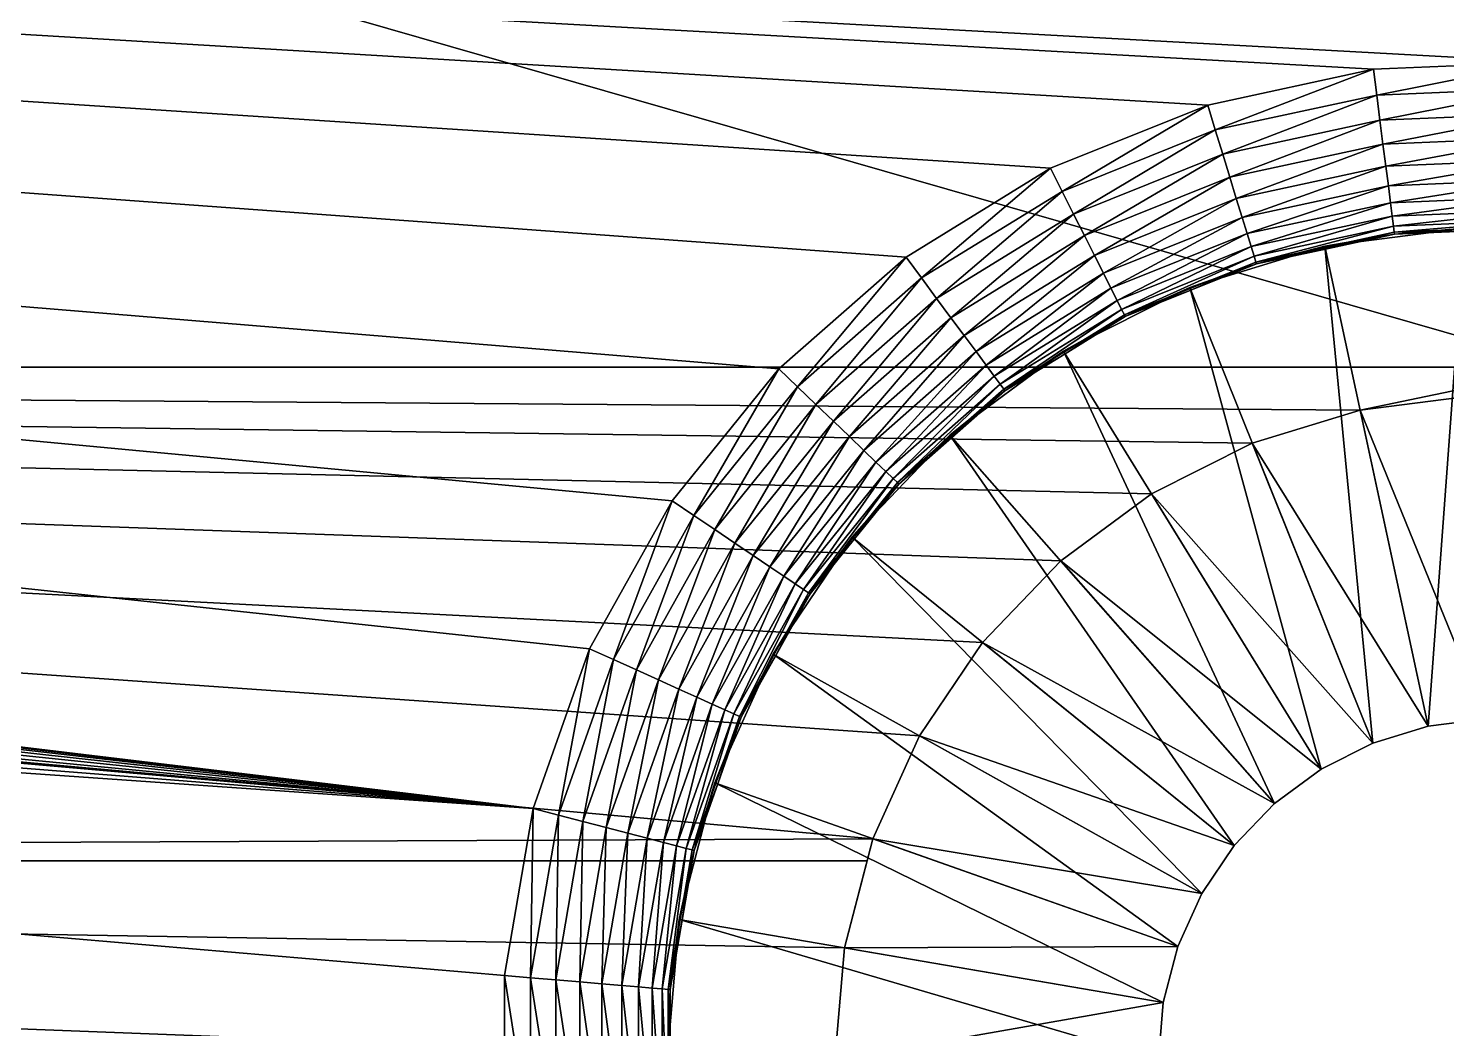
# Model space of a CAD drawing. Header units: millimetres. Extents: x 0 to 86.3, y 0 to 63.6.
# Drawn here: x 64.09 to 70.86, y 52.22 to 57 of the extents above; entities that cross this region are included whole.
import ezdxf

# ---------------------------------------------------------------- set-up
doc = ezdxf.new("R2010")
doc.units = ezdxf.units.MM
doc.layers.get('0').update_dxf_attribs({"color": 132, "linetype": 'CONTINUOUS'})

msp = doc.modelspace()

# ---------------------------------------------------------------- linework, layer by layer
at = {"invisible_edges": 16}
for points in [[(43.1716, 55.3784), (43.1716, 63.5), (71.4291, 55.3784)], [(71.4291, 55.3784), (43.1716, 63.5), (71.4291, 63.5)], [(67.1606, 54.7404, 3.9624), (67.6687, 55.3698, 3.9624), (7.8123, 60.3186, 3.9624)], [(67.1606, 54.7404, 3.9624), (7.8123, 60.3186, 3.9624), (66.7661, 54.0343, 3.9624)], [(67.6687, 55.3698, 3.9624), (68.2759, 55.9041, 3.9624), (7.8123, 60.3186, 3.9624)], [(7.8123, 60.3186, 3.9624), (68.2759, 55.9041, 3.9624), (68.9647, 56.3282, 3.9624)], [(7.8123, 60.3186, 3.9624), (68.9647, 56.3282, 3.9624), (69.7152, 56.6298, 3.9624)], [(66.7661, 54.0343, 3.9624), (7.8123, 60.3186, 3.9624), (66.4967, 53.2716, 3.9624)], [(66.4967, 53.2716, 3.9624), (7.8123, 60.3186, 3.9624), (8.2805, 60.2537, 3.9624)], [(69.7152, 56.6298, 3.9624), (70.5059, 56.8002, 3.9624), (7.8123, 60.3186, 3.9624)], [(7.8123, 60.3186, 3.9624), (70.5059, 56.8002, 3.9624), (71.314, 56.8346, 3.9624)], [(7.8123, 60.3186, 3.9624), (71.314, 56.8346, 3.9624), (75.5681, 57.4193, 3.9624)], [(66.4967, 53.2716, 3.9624), (8.2805, 60.2537, 3.9624), (8.7954, 60.096, 3.9624)], [(8.7954, 60.096, 3.9624), (9.2763, 59.8536, 3.9624), (66.4967, 53.2716, 3.9624)], [(66.4967, 53.2716, 3.9624), (9.2763, 59.8536, 3.9624), (9.7093, 59.5334, 3.9624)], [(66.4967, 53.2716, 3.9624), (9.7093, 59.5334, 3.9624), (10.0819, 59.1446, 3.9624)], [(10.0819, 59.1446, 3.9624), (10.3834, 58.6984, 3.9624), (66.4967, 53.2716, 3.9624)], [(66.4967, 53.2716, 3.9624), (10.3834, 58.6984, 3.9624), (10.6053, 58.2077, 3.9624)], [(66.4967, 53.2716, 3.9624), (10.6053, 58.2077, 3.9624), (10.741, 57.6866, 3.9624)], [(15.434, 56.8346, 3.9624), (66.4967, 53.2716, 3.9624), (10.741, 57.6866, 3.9624)], [(16.2363, 56.7318, 3.9624), (66.4967, 50.8684, 3.9624), (15.434, 56.8346, 3.9624)], [(15.434, 56.8346, 3.9624), (66.4967, 50.8684, 3.9624), (66.36, 51.6656, 3.9624)], [(15.434, 56.8346, 3.9624), (66.36, 51.6656, 3.9624), (66.36, 52.4744, 3.9624)], [(66.36, 52.4744, 3.9624), (66.4967, 53.2716, 3.9624), (15.434, 56.8346, 3.9624)], [(69.7516, 56.5111, 3.9722), (70.5059, 56.8002, 3.9624), (69.7152, 56.6298, 3.9624)], [(70.5217, 56.6771, 3.9722), (70.5059, 56.8002, 3.9624), (69.7516, 56.5111, 3.9722)], [(70.5217, 56.6771, 3.9722), (71.314, 56.8346, 3.9624), (70.5059, 56.8002, 3.9624)], [(71.3087, 56.7105, 3.9722), (71.314, 56.8346, 3.9624), (70.5217, 56.6771, 3.9722)], [(17.0097, 56.495, 3.9624), (68.2759, 48.2359, 3.9624), (16.2363, 56.7318, 3.9624)], [(16.2363, 56.7318, 3.9624), (68.2759, 48.2359, 3.9624), (67.6687, 48.7702, 3.9624)], [(16.2363, 56.7318, 3.9624), (67.6687, 48.7702, 3.9624), (67.1606, 49.3996, 3.9624)], [(67.1606, 49.3996, 3.9624), (66.7661, 50.1057, 3.9624), (16.2363, 56.7318, 3.9624)], [(16.2363, 56.7318, 3.9624), (66.7661, 50.1057, 3.9624), (66.4967, 50.8684, 3.9624)], [(69.787, 56.3953, 4.0013), (70.5217, 56.6771, 3.9722), (69.7516, 56.5111, 3.9722)], [(70.5371, 56.5569, 4.0013), (70.5217, 56.6771, 3.9722), (69.787, 56.3953, 4.0013)], [(70.5371, 56.5569, 4.0013), (71.3087, 56.7105, 3.9722), (70.5217, 56.6771, 3.9722)], [(71.3036, 56.5895, 4.0013), (71.3087, 56.7105, 3.9722), (70.5371, 56.5569, 4.0013)], [(69.0206, 56.2174, 3.9722), (69.7152, 56.6298, 3.9624), (68.9647, 56.3282, 3.9624)], [(69.7516, 56.5111, 3.9722), (69.7152, 56.6298, 3.9624), (69.0206, 56.2174, 3.9722)], [(70.5517, 56.4428, 4.0489), (71.3036, 56.5895, 4.0013), (70.5371, 56.5569, 4.0013)], [(71.2987, 56.4745, 4.0489), (71.3036, 56.5895, 4.0013), (70.5517, 56.4428, 4.0489)], [(69.0751, 56.1092, 4.0013), (69.7516, 56.5111, 3.9722), (69.0206, 56.2174, 3.9722)], [(69.787, 56.3953, 4.0013), (69.7516, 56.5111, 3.9722), (69.0751, 56.1092, 4.0013)], [(69.8207, 56.2853, 4.0489), (70.5371, 56.5569, 4.0013), (69.787, 56.3953, 4.0013)], [(70.5517, 56.4428, 4.0489), (70.5371, 56.5569, 4.0013), (69.8207, 56.2853, 4.0489)], [(17.0097, 56.495, 3.9624), (17.732, 56.1308, 3.9624), (68.2759, 48.2359, 3.9624)], [(69.8518, 56.1837, 4.114), (70.5517, 56.4428, 4.0489), (69.8207, 56.2853, 4.0489)], [(70.5652, 56.3374, 4.114), (70.5517, 56.4428, 4.0489), (69.8518, 56.1837, 4.114)], [(70.5652, 56.3374, 4.114), (71.2987, 56.4745, 4.0489), (70.5517, 56.4428, 4.0489)], [(71.2942, 56.3684, 4.114), (71.2987, 56.4745, 4.0489), (70.5652, 56.3374, 4.114)], [(69.1269, 56.0065, 4.0489), (69.787, 56.3953, 4.0013), (69.0751, 56.1092, 4.0013)], [(69.8207, 56.2853, 4.0489), (69.787, 56.3953, 4.0013), (69.1269, 56.0065, 4.0489)], [(68.3497, 55.8043, 3.9722), (68.9647, 56.3282, 3.9624), (68.2759, 55.9041, 3.9624)], [(69.0206, 56.2174, 3.9722), (68.9647, 56.3282, 3.9624), (68.3497, 55.8043, 3.9722)], [(69.8795, 56.0932, 4.1949), (70.5652, 56.3374, 4.114), (69.8518, 56.1837, 4.114)], [(70.5772, 56.2435, 4.1949), (70.5652, 56.3374, 4.114), (69.8795, 56.0932, 4.1949)], [(70.5772, 56.2435, 4.1949), (71.2942, 56.3684, 4.114), (70.5652, 56.3374, 4.114)], [(71.2902, 56.2738, 4.1949), (71.2942, 56.3684, 4.114), (70.5772, 56.2435, 4.1949)], [(69.1747, 55.9116, 4.114), (69.8207, 56.2853, 4.0489), (69.1269, 56.0065, 4.0489)], [(69.8518, 56.1837, 4.114), (69.8207, 56.2853, 4.0489), (69.1747, 55.9116, 4.114)], [(69.9032, 56.0158, 4.2896), (70.5772, 56.2435, 4.1949), (69.8795, 56.0932, 4.1949)], [(70.5875, 56.1633, 4.2896), (70.5772, 56.2435, 4.1949), (69.9032, 56.0158, 4.2896)], [(70.5875, 56.1633, 4.2896), (71.2902, 56.2738, 4.1949), (70.5772, 56.2435, 4.1949)], [(71.2868, 56.193, 4.2896), (71.2902, 56.2738, 4.1949), (70.5875, 56.1633, 4.2896)], [(68.4218, 55.7069, 4.0013), (69.0206, 56.2174, 3.9722), (68.3497, 55.8043, 3.9722)], [(69.0751, 56.1092, 4.0013), (69.0206, 56.2174, 3.9722), (68.4218, 55.7069, 4.0013)], [(69.2174, 55.8271, 4.1949), (69.8518, 56.1837, 4.114), (69.1747, 55.9116, 4.114)], [(69.8795, 56.0932, 4.1949), (69.8518, 56.1837, 4.114), (69.2174, 55.8271, 4.1949)], [(70.5957, 56.0987, 4.3958), (71.2868, 56.193, 4.2896), (70.5875, 56.1633, 4.2896)], [(71.284, 56.128, 4.3958), (71.2868, 56.193, 4.2896), (70.5957, 56.0987, 4.3958)], [(68.2759, 48.2359, 3.9624), (17.732, 56.1308, 3.9624), (18.3823, 55.6498, 3.9624)], [(68.4902, 55.6144, 4.0489), (69.0751, 56.1092, 4.0013), (68.4218, 55.7069, 4.0013)], [(69.1269, 56.0065, 4.0489), (69.0751, 56.1092, 4.0013), (68.4902, 55.6144, 4.0489)], [(69.9223, 55.9536, 4.3958), (70.5875, 56.1633, 4.2896), (69.9032, 56.0158, 4.2896)], [(70.5957, 56.0987, 4.3958), (70.5875, 56.1633, 4.2896), (69.9223, 55.9536, 4.3958)], [(70.6018, 56.0514, 4.5109), (71.284, 56.128, 4.3958), (70.5957, 56.0987, 4.3958)], [(71.282, 56.0803, 4.5109), (71.284, 56.128, 4.3958), (70.6018, 56.0514, 4.5109)], [(69.2538, 55.7548, 4.2896), (69.8795, 56.0932, 4.1949), (69.2174, 55.8271, 4.1949)], [(69.9032, 56.0158, 4.2896), (69.8795, 56.0932, 4.1949), (69.2538, 55.7548, 4.2896)], [(69.9362, 55.908, 4.5109), (70.5957, 56.0987, 4.3958), (69.9223, 55.9536, 4.3958)], [(70.6018, 56.0514, 4.5109), (70.5957, 56.0987, 4.3958), (69.9362, 55.908, 4.5109)], [(69.9448, 55.8802, 4.632), (70.6018, 56.0514, 4.5109), (69.9362, 55.908, 4.5109)], [(70.6055, 56.0226, 4.632), (70.6018, 56.0514, 4.5109), (69.9448, 55.8802, 4.632)], [(70.7678, 53.6653, 6.35), (70.9429, 56.0415, 6.35), (70.2742, 55.9559, 6.35)], [(70.9429, 56.0415, 6.35), (70.6067, 56.0129, 4.7562), (70.2742, 55.9559, 6.35)], [(70.6055, 56.0226, 4.632), (71.282, 56.0803, 4.5109), (70.6018, 56.0514, 4.5109)], [(71.2807, 56.0513, 4.632), (71.282, 56.0803, 4.5109), (70.6055, 56.0226, 4.632)], [(70.6055, 56.0226, 4.632), (70.9435, 56.0272, 4.7562), (71.2807, 56.0513, 4.632)], [(70.9429, 56.0415, 6.35), (70.9435, 56.0272, 4.7562), (70.6067, 56.0129, 4.7562)], [(71.0424, 53.7005, 6.35), (70.9429, 56.0415, 6.35), (70.7678, 53.6653, 6.35)], [(68.5533, 55.529, 4.114), (69.1269, 56.0065, 4.0489), (68.4902, 55.6144, 4.0489)], [(69.1747, 55.9116, 4.114), (69.1269, 56.0065, 4.0489), (68.5533, 55.529, 4.114)], [(69.2831, 55.6967, 4.3958), (69.9032, 56.0158, 4.2896), (69.2538, 55.7548, 4.2896)], [(69.9223, 55.9536, 4.3958), (69.9032, 56.0158, 4.2896), (69.2831, 55.6967, 4.3958)], [(69.9448, 55.8802, 4.632), (69.9476, 55.8709, 4.7562), (70.6055, 56.0226, 4.632)], [(70.6055, 56.0226, 4.632), (69.9476, 55.8709, 4.7562), (70.2772, 55.9419, 4.7562)], [(70.6067, 56.0129, 4.7562), (70.2772, 55.9419, 4.7562), (70.2742, 55.9559, 6.35)], [(70.2772, 55.9419, 4.7562), (70.6067, 56.0129, 4.7562), (70.6055, 56.0226, 4.632)], [(70.6055, 56.0226, 4.632), (70.6067, 56.0129, 4.7562), (70.9435, 56.0272, 4.7562)], [(67.7584, 55.2838, 3.9722), (68.2759, 55.9041, 3.9624), (67.6687, 55.3698, 3.9624)], [(68.3497, 55.8043, 3.9722), (68.2759, 55.9041, 3.9624), (67.7584, 55.2838, 3.9722)], [(68.6097, 55.4529, 4.1949), (69.1747, 55.9116, 4.114), (68.5533, 55.529, 4.114)], [(69.2174, 55.8271, 4.1949), (69.1747, 55.9116, 4.114), (68.6097, 55.4529, 4.1949)], [(69.3045, 55.6542, 4.5109), (69.9223, 55.9536, 4.3958), (69.2831, 55.6967, 4.3958)], [(69.9362, 55.908, 4.5109), (69.9223, 55.9536, 4.3958), (69.3045, 55.6542, 4.5109)], [(69.3176, 55.6282, 4.632), (69.9362, 55.908, 4.5109), (69.3045, 55.6542, 4.5109)], [(69.9448, 55.8802, 4.632), (69.9362, 55.908, 4.5109), (69.3176, 55.6282, 4.632)], [(70.5031, 53.5843, 6.35), (70.2742, 55.9559, 6.35), (69.6295, 55.7585, 6.35)], [(70.2742, 55.9559, 6.35), (69.9476, 55.8709, 4.7562), (69.6295, 55.7585, 6.35)], [(70.2742, 55.9559, 6.35), (70.2772, 55.9419, 4.7562), (69.9476, 55.8709, 4.7562)], [(70.7678, 53.6653, 6.35), (70.2742, 55.9559, 6.35), (70.5031, 53.5843, 6.35)], [(69.3176, 55.6282, 4.632), (69.6348, 55.7452, 4.7562), (69.9448, 55.8802, 4.632)], [(69.9476, 55.8709, 4.7562), (69.6348, 55.7452, 4.7562), (69.6295, 55.7585, 6.35)], [(69.9448, 55.8802, 4.632), (69.6348, 55.7452, 4.7562), (69.9476, 55.8709, 4.7562)], [(67.8458, 55.2, 4.0013), (68.3497, 55.8043, 3.9722), (67.7584, 55.2838, 3.9722)], [(68.4218, 55.7069, 4.0013), (68.3497, 55.8043, 3.9722), (67.8458, 55.2, 4.0013)], [(68.6578, 55.3879, 4.2896), (69.2174, 55.8271, 4.1949), (68.6097, 55.4529, 4.1949)], [(69.2538, 55.7548, 4.2896), (69.2174, 55.8271, 4.1949), (68.6578, 55.3879, 4.2896)], [(67.9289, 55.1204, 4.0489), (68.4218, 55.7069, 4.0013), (67.8458, 55.2, 4.0013)], [(68.4902, 55.6144, 4.0489), (68.4218, 55.7069, 4.0013), (67.9289, 55.1204, 4.0489)], [(68.6965, 55.3355, 4.3958), (69.2538, 55.7548, 4.2896), (68.6578, 55.3879, 4.2896)], [(69.2831, 55.6967, 4.3958), (69.2538, 55.7548, 4.2896), (68.6965, 55.3355, 4.3958)], [(68.7248, 55.2972, 4.5109), (69.2831, 55.6967, 4.3958), (68.6965, 55.3355, 4.3958)], [(69.3045, 55.6542, 4.5109), (69.2831, 55.6967, 4.3958), (68.7248, 55.2972, 4.5109)], [(70.256, 53.4597, 6.35), (69.6295, 55.7585, 6.35), (69.0275, 55.4549, 6.35)], [(69.6295, 55.7585, 6.35), (69.322, 55.6195, 4.7562), (69.0275, 55.4549, 6.35)], [(69.3176, 55.6282, 4.632), (69.322, 55.6195, 4.7562), (69.6348, 55.7452, 4.7562)], [(69.6295, 55.7585, 6.35), (69.6348, 55.7452, 4.7562), (69.322, 55.6195, 4.7562)], [(70.5031, 53.5843, 6.35), (69.6295, 55.7585, 6.35), (70.256, 53.4597, 6.35)], [(18.3823, 55.6498, 3.9624), (18.942, 55.0659, 3.9624), (68.2759, 48.2359, 3.9624)], [(68.7421, 55.2738, 4.632), (69.3045, 55.6542, 4.5109), (68.7248, 55.2972, 4.5109)], [(69.3176, 55.6282, 4.632), (69.3045, 55.6542, 4.5109), (68.7421, 55.2738, 4.632)], [(68.0056, 55.0469, 4.114), (68.4902, 55.6144, 4.0489), (67.9289, 55.1204, 4.0489)], [(68.5533, 55.529, 4.114), (68.4902, 55.6144, 4.0489), (68.0056, 55.0469, 4.114)], [(68.7421, 55.2738, 4.632), (69.035, 55.4427, 4.7562), (69.3176, 55.6282, 4.632)], [(69.322, 55.6195, 4.7562), (69.035, 55.4427, 4.7562), (69.0275, 55.4549, 6.35)], [(69.035, 55.4427, 4.7562), (69.322, 55.6195, 4.7562), (69.3176, 55.6282, 4.632)], [(68.0739, 54.9814, 4.1949), (68.5533, 55.529, 4.114), (68.0056, 55.0469, 4.114)], [(68.6097, 55.4529, 4.1949), (68.5533, 55.529, 4.114), (68.0739, 54.9814, 4.1949)], [(68.1323, 54.9254, 4.2896), (68.6097, 55.4529, 4.1949), (68.0739, 54.9814, 4.1949)], [(68.6578, 55.3879, 4.2896), (68.6097, 55.4529, 4.1949), (68.1323, 54.9254, 4.2896)], [(70.0334, 53.2951, 6.35), (69.0275, 55.4549, 6.35), (68.4854, 55.054, 6.35)], [(69.0275, 55.4549, 6.35), (68.7479, 55.266, 4.7562), (68.4854, 55.054, 6.35)], [(68.7421, 55.2738, 4.632), (68.7479, 55.266, 4.7562), (69.035, 55.4427, 4.7562)], [(69.0275, 55.4549, 6.35), (69.035, 55.4427, 4.7562), (68.7479, 55.266, 4.7562)], [(70.256, 53.4597, 6.35), (69.0275, 55.4549, 6.35), (70.0334, 53.2951, 6.35)], [(68.118, 53.1277), (43.1716, 53.0225), (43.1716, 55.3784)], [(68.118, 53.1277), (43.1716, 55.3784), (68.3398, 53.6184)], [(69.447, 54.7736), (69.014, 54.4534), (43.1716, 55.3784)], [(43.1716, 55.3784), (69.014, 54.4534), (68.6414, 54.0646)], [(43.1716, 55.3784), (68.6414, 54.0646), (68.3398, 53.6184)], [(71.4291, 55.3784), (70.4427, 55.1737), (43.1716, 55.3784)], [(43.1716, 55.3784), (70.4427, 55.1737), (69.9278, 55.016)], [(43.1716, 55.3784), (69.9278, 55.016), (69.447, 54.7736)], [(67.2635, 54.6709, 3.9722), (67.6687, 55.3698, 3.9624), (67.1606, 54.7404, 3.9624)], [(67.7584, 55.2838, 3.9722), (67.6687, 55.3698, 3.9624), (67.2635, 54.6709, 3.9722)], [(68.1793, 54.8804, 4.3958), (68.6578, 55.3879, 4.2896), (68.1323, 54.9254, 4.2896)], [(68.6965, 55.3355, 4.3958), (68.6578, 55.3879, 4.2896), (68.1793, 54.8804, 4.3958)], [(71.4291, 55.3784), (70.9769, 55.2421), (70.4427, 55.1737)], [(68.2137, 54.8474, 4.5109), (68.6965, 55.3355, 4.3958), (68.1793, 54.8804, 4.3958)], [(68.7248, 55.2972, 4.5109), (68.6965, 55.3355, 4.3958), (68.2137, 54.8474, 4.5109)], [(68.2347, 54.8273, 4.632), (68.7248, 55.2972, 4.5109), (68.2137, 54.8474, 4.5109)], [(68.7421, 55.2738, 4.632), (68.7248, 55.2972, 4.5109), (68.2347, 54.8273, 4.632)], [(67.3638, 54.6031, 4.0013), (67.7584, 55.2838, 3.9722), (67.2635, 54.6709, 3.9722)], [(67.8458, 55.2, 4.0013), (67.7584, 55.2838, 3.9722), (67.3638, 54.6031, 4.0013)], [(68.2347, 54.8273, 4.632), (68.2418, 54.8205, 4.7562), (68.7421, 55.2738, 4.632)], [(68.7421, 55.2738, 4.632), (68.2418, 54.8205, 4.7562), (68.4948, 55.0433, 4.7562)], [(68.7479, 55.266, 4.7562), (68.4948, 55.0433, 4.7562), (68.4854, 55.054, 6.35)], [(68.4948, 55.0433, 4.7562), (68.7479, 55.266, 4.7562), (68.7421, 55.2738, 4.632)], [(71.0424, 53.7005, 2.2923), (70.4427, 55.1737, 2.2923), (70.9769, 55.2421, 2.2923)], [(70.4427, 55.1737, 2.2923), (70.4427, 55.1737), (70.9769, 55.2421)], [(70.4427, 55.1737, 2.2923), (70.9769, 55.2421), (70.9769, 55.2421, 2.2923)], [(67.4591, 54.5386, 4.0489), (67.8458, 55.2, 4.0013), (67.3638, 54.6031, 4.0013)], [(67.9289, 55.1204, 4.0489), (67.8458, 55.2, 4.0013), (67.4591, 54.5386, 4.0489)], [(70.7678, 53.6653, 2.2923), (69.9278, 55.016, 2.2923), (70.4427, 55.1737, 2.2923)], [(69.9278, 55.016, 2.2923), (69.9278, 55.016), (70.4427, 55.1737)], [(69.9278, 55.016, 2.2923), (70.4427, 55.1737), (70.4427, 55.1737, 2.2923)], [(70.7678, 53.6653, 2.2923), (70.4427, 55.1737, 2.2923), (71.0424, 53.7005, 2.2923)], [(67.5471, 54.4792, 4.114), (67.9289, 55.1204, 4.0489), (67.4591, 54.5386, 4.0489)], [(68.0056, 55.0469, 4.114), (67.9289, 55.1204, 4.0489), (67.5471, 54.4792, 4.114)], [(68.2759, 48.2359, 3.9624), (18.942, 55.0659, 3.9624), (19.3949, 54.3957, 3.9624)], [(67.6256, 54.4261, 4.1949), (68.0056, 55.0469, 4.114), (67.5471, 54.4792, 4.114)], [(68.0739, 54.9814, 4.1949), (68.0056, 55.0469, 4.114), (67.6256, 54.4261, 4.1949)], [(69.8419, 53.0952, 6.35), (68.4854, 55.054, 6.35), (68.0189, 54.5672, 6.35)], [(68.4854, 55.054, 6.35), (68.2418, 54.8205, 4.7562), (68.0189, 54.5672, 6.35)], [(68.4854, 55.054, 6.35), (68.4948, 55.0433, 4.7562), (68.2418, 54.8205, 4.7562)], [(70.0334, 53.2951, 6.35), (68.4854, 55.054, 6.35), (69.8419, 53.0952, 6.35)], [(67.6926, 54.3808, 4.2896), (68.0739, 54.9814, 4.1949), (67.6256, 54.4261, 4.1949)], [(68.1323, 54.9254, 4.2896), (68.0739, 54.9814, 4.1949), (67.6926, 54.3808, 4.2896)], [(70.5031, 53.5843, 2.2923), (69.447, 54.7736, 2.2923), (69.9278, 55.016, 2.2923)], [(69.447, 54.7736, 2.2923), (69.447, 54.7736), (69.9278, 55.016)], [(69.447, 54.7736, 2.2923), (69.9278, 55.016), (69.9278, 55.016, 2.2923)], [(70.5031, 53.5843, 2.2923), (69.9278, 55.016, 2.2923), (70.7678, 53.6653, 2.2923)], [(67.7465, 54.3444, 4.3958), (68.1323, 54.9254, 4.2896), (67.6926, 54.3808, 4.2896)], [(68.1793, 54.8804, 4.3958), (68.1323, 54.9254, 4.2896), (67.7465, 54.3444, 4.3958)], [(67.786, 54.3177, 4.5109), (68.1793, 54.8804, 4.3958), (67.7465, 54.3444, 4.3958)], [(68.2137, 54.8474, 4.5109), (68.1793, 54.8804, 4.3958), (67.786, 54.3177, 4.5109)], [(67.8101, 54.3014, 4.632), (68.2137, 54.8474, 4.5109), (67.786, 54.3177, 4.5109)], [(68.2347, 54.8273, 4.632), (68.2137, 54.8474, 4.5109), (67.8101, 54.3014, 4.632)], [(67.8101, 54.3014, 4.632), (68.03, 54.5582, 4.7562), (68.2347, 54.8273, 4.632)], [(68.2418, 54.8205, 4.7562), (68.03, 54.5582, 4.7562), (68.0189, 54.5672, 6.35)], [(68.2347, 54.8273, 4.632), (68.03, 54.5582, 4.7562), (68.2418, 54.8205, 4.7562)], [(70.256, 53.4597, 2.2923), (69.014, 54.4534, 2.2923), (69.447, 54.7736, 2.2923)], [(69.014, 54.4534, 2.2923), (69.014, 54.4534), (69.447, 54.7736)], [(69.014, 54.4534, 2.2923), (69.447, 54.7736), (69.447, 54.7736, 2.2923)], [(70.256, 53.4597, 2.2923), (69.447, 54.7736, 2.2923), (70.5031, 53.5843, 2.2923)], [(66.8793, 53.9832, 3.9722), (67.1606, 54.7404, 3.9624), (66.7661, 54.0343, 3.9624)], [(67.2635, 54.6709, 3.9722), (67.1606, 54.7404, 3.9624), (66.8793, 53.9832, 3.9722)], [(66.9896, 53.9333, 4.0013), (67.2635, 54.6709, 3.9722), (66.8793, 53.9832, 3.9722)], [(67.3638, 54.6031, 4.0013), (67.2635, 54.6709, 3.9722), (66.9896, 53.9333, 4.0013)], [(67.0945, 53.8859, 4.0489), (67.3638, 54.6031, 4.0013), (66.9896, 53.9333, 4.0013)], [(67.4591, 54.5386, 4.0489), (67.3638, 54.6031, 4.0013), (67.0945, 53.8859, 4.0489)], [(69.6869, 52.8659, 6.35), (68.0189, 54.5672, 6.35), (67.6413, 54.0086, 6.35)], [(68.0189, 54.5672, 6.35), (67.8182, 54.296, 4.7562), (67.6413, 54.0086, 6.35)], [(67.8101, 54.3014, 4.632), (67.8182, 54.296, 4.7562), (68.03, 54.5582, 4.7562)], [(68.0189, 54.5672, 6.35), (68.03, 54.5582, 4.7562), (67.8182, 54.296, 4.7562)], [(69.8419, 53.0952, 6.35), (68.0189, 54.5672, 6.35), (69.6869, 52.8659, 6.35)], [(67.1913, 53.8421, 4.114), (67.4591, 54.5386, 4.0489), (67.0945, 53.8859, 4.0489)], [(67.5471, 54.4792, 4.114), (67.4591, 54.5386, 4.0489), (67.1913, 53.8421, 4.114)], [(67.2775, 53.8031, 4.1949), (67.5471, 54.4792, 4.114), (67.1913, 53.8421, 4.114)], [(67.6256, 54.4261, 4.1949), (67.5471, 54.4792, 4.114), (67.2775, 53.8031, 4.1949)], [(67.3513, 53.7698, 4.2896), (67.6256, 54.4261, 4.1949), (67.2775, 53.8031, 4.1949)], [(67.6926, 54.3808, 4.2896), (67.6256, 54.4261, 4.1949), (67.3513, 53.7698, 4.2896)], [(70.0334, 53.2951, 2.2923), (68.6414, 54.0646, 2.2923), (69.014, 54.4534, 2.2923)], [(68.6414, 54.0646, 2.2923), (68.6414, 54.0646), (69.014, 54.4534)], [(68.6414, 54.0646, 2.2923), (69.014, 54.4534), (69.014, 54.4534, 2.2923)], [(70.0334, 53.2951, 2.2923), (69.014, 54.4534, 2.2923), (70.256, 53.4597, 2.2923)], [(68.2759, 48.2359, 3.9624), (19.3949, 54.3957, 3.9624), (19.7281, 53.6587, 3.9624)], [(67.4106, 53.743, 4.3958), (67.6926, 54.3808, 4.2896), (67.3513, 53.7698, 4.2896)], [(67.7465, 54.3444, 4.3958), (67.6926, 54.3808, 4.2896), (67.4106, 53.743, 4.3958)], [(67.454, 53.7234, 4.5109), (67.7465, 54.3444, 4.3958), (67.4106, 53.743, 4.3958)], [(67.786, 54.3177, 4.5109), (67.7465, 54.3444, 4.3958), (67.454, 53.7234, 4.5109)], [(67.4805, 53.7114, 4.632), (67.786, 54.3177, 4.5109), (67.454, 53.7234, 4.5109)], [(67.8101, 54.3014, 4.632), (67.786, 54.3177, 4.5109), (67.4805, 53.7114, 4.632)], [(67.4805, 53.7114, 4.632), (67.6538, 54.0017, 4.7562), (67.8101, 54.3014, 4.632)], [(67.8182, 54.296, 4.7562), (67.6538, 54.0017, 4.7562), (67.6413, 54.0086, 6.35)], [(67.6538, 54.0017, 4.7562), (67.8182, 54.296, 4.7562), (67.8101, 54.3014, 4.632)], [(66.6168, 53.2404, 3.9722), (66.7661, 54.0343, 3.9624), (66.4967, 53.2716, 3.9624)], [(66.8793, 53.9832, 3.9722), (66.7661, 54.0343, 3.9624), (66.6168, 53.2404, 3.9722)], [(69.5729, 52.6137, 6.35), (67.6413, 54.0086, 6.35), (67.3636, 53.3943, 6.35)], [(67.6413, 54.0086, 6.35), (67.4894, 53.7074, 4.7562), (67.3636, 53.3943, 6.35)], [(67.6413, 54.0086, 6.35), (67.6538, 54.0017, 4.7562), (67.4894, 53.7074, 4.7562)], [(69.6869, 52.8659, 6.35), (67.6413, 54.0086, 6.35), (69.5729, 52.6137, 6.35)], [(69.8419, 53.0952, 2.2923), (68.3398, 53.6184, 2.2923), (68.6414, 54.0646, 2.2923)], [(68.3398, 53.6184, 2.2923), (68.3398, 53.6184), (68.6414, 54.0646)], [(68.3398, 53.6184, 2.2923), (68.6414, 54.0646), (68.6414, 54.0646, 2.2923)], [(69.8419, 53.0952, 2.2923), (68.6414, 54.0646, 2.2923), (70.0334, 53.2951, 2.2923)], [(66.734, 53.2098, 4.0013), (66.8793, 53.9832, 3.9722), (66.6168, 53.2404, 3.9722)], [(66.9896, 53.9333, 4.0013), (66.8793, 53.9832, 3.9722), (66.734, 53.2098, 4.0013)], [(67.4805, 53.7114, 4.632), (67.4894, 53.7074, 4.7562), (67.6538, 54.0017, 4.7562)], [(66.8454, 53.1808, 4.0489), (66.9896, 53.9333, 4.0013), (66.734, 53.2098, 4.0013)], [(67.0945, 53.8859, 4.0489), (66.9896, 53.9333, 4.0013), (66.8454, 53.1808, 4.0489)], [(66.9482, 53.1541, 4.114), (67.0945, 53.8859, 4.0489), (66.8454, 53.1808, 4.0489)], [(67.1913, 53.8421, 4.114), (67.0945, 53.8859, 4.0489), (66.9482, 53.1541, 4.114)], [(67.0398, 53.1302, 4.1949), (67.1913, 53.8421, 4.114), (66.9482, 53.1541, 4.114)], [(67.2775, 53.8031, 4.1949), (67.1913, 53.8421, 4.114), (67.0398, 53.1302, 4.1949)], [(67.1181, 53.1098, 4.2896), (67.2775, 53.8031, 4.1949), (67.0398, 53.1302, 4.1949)], [(67.3513, 53.7698, 4.2896), (67.2775, 53.8031, 4.1949), (67.1181, 53.1098, 4.2896)], [(67.1811, 53.0934, 4.3958), (67.3513, 53.7698, 4.2896), (67.1181, 53.1098, 4.2896)], [(67.4106, 53.743, 4.3958), (67.3513, 53.7698, 4.2896), (67.1811, 53.0934, 4.3958)], [(67.2272, 53.0814, 4.5109), (67.4106, 53.743, 4.3958), (67.1811, 53.0934, 4.3958)], [(67.454, 53.7234, 4.5109), (67.4106, 53.743, 4.3958), (67.2272, 53.0814, 4.5109)], [(67.2553, 53.0741, 4.632), (67.454, 53.7234, 4.5109), (67.2272, 53.0814, 4.5109)], [(67.4805, 53.7114, 4.632), (67.454, 53.7234, 4.5109), (67.2553, 53.0741, 4.632)], [(67.2553, 53.0741, 4.632), (67.3771, 53.3895, 4.7562), (67.4805, 53.7114, 4.632)], [(67.4894, 53.7074, 4.7562), (67.3771, 53.3895, 4.7562), (67.3636, 53.3943, 6.35)], [(67.3771, 53.3895, 4.7562), (67.4894, 53.7074, 4.7562), (67.4805, 53.7114, 4.632)], [(71.0424, 53.7005, 2.2923), (71.0424, 53.7005, 6.35), (70.7678, 53.6653, 6.35)], [(71.0424, 53.7005, 2.2923), (70.7678, 53.6653, 6.35), (70.7678, 53.6653, 2.2923)], [(68.2759, 48.2359, 3.9624), (19.7281, 53.6587, 3.9624), (19.9319, 52.8759, 3.9624)], [(69.6869, 52.8659, 2.2923), (68.118, 53.1277, 2.2923), (68.3398, 53.6184, 2.2923)], [(68.118, 53.1277, 2.2923), (68.3398, 53.6184), (68.3398, 53.6184, 2.2923)], [(68.118, 53.1277, 2.2923), (68.118, 53.1277), (68.3398, 53.6184)], [(69.6869, 52.8659, 2.2923), (68.3398, 53.6184, 2.2923), (69.8419, 53.0952, 2.2923)], [(70.7678, 53.6653, 2.2923), (70.7678, 53.6653, 6.35), (70.5031, 53.5843, 6.35)], [(70.7678, 53.6653, 2.2923), (70.5031, 53.5843, 6.35), (70.5031, 53.5843, 2.2923)], [(70.5031, 53.5843, 2.2923), (70.5031, 53.5843, 6.35), (70.256, 53.4597, 6.35)], [(70.5031, 53.5843, 2.2923), (70.256, 53.4597, 6.35), (70.256, 53.4597, 2.2923)], [(70.256, 53.4597, 2.2923), (70.256, 53.4597, 6.35), (70.0334, 53.2951, 6.35)], [(70.256, 53.4597, 2.2923), (70.0334, 53.2951, 6.35), (70.0334, 53.2951, 2.2923)], [(69.5032, 52.3458, 6.35), (67.3636, 53.3943, 6.35), (67.1937, 52.7418, 6.35)], [(67.3636, 53.3943, 6.35), (67.2648, 53.0716, 4.7562), (67.1937, 52.7418, 6.35)], [(67.2553, 53.0741, 4.632), (67.2648, 53.0716, 4.7562), (67.3771, 53.3895, 4.7562)], [(67.3636, 53.3943, 6.35), (67.3771, 53.3895, 4.7562), (67.2648, 53.0716, 4.7562)], [(69.5729, 52.6137, 6.35), (67.3636, 53.3943, 6.35), (69.5032, 52.3458, 6.35)], [(66.4837, 52.4639, 3.9722), (66.4967, 53.2716, 3.9624), (66.36, 52.4744, 3.9624)], [(66.6168, 53.2404, 3.9722), (66.4967, 53.2716, 3.9624), (66.4837, 52.4639, 3.9722)], [(70.0334, 53.2951, 2.2923), (70.0334, 53.2951, 6.35), (69.8419, 53.0952, 6.35)], [(70.0334, 53.2951, 2.2923), (69.8419, 53.0952, 6.35), (69.8419, 53.0952, 2.2923)], [(66.6044, 52.4536, 4.0013), (66.6168, 53.2404, 3.9722), (66.4837, 52.4639, 3.9722)], [(66.734, 53.2098, 4.0013), (66.6168, 53.2404, 3.9722), (66.6044, 52.4536, 4.0013)], [(66.719, 52.4439, 4.0489), (66.734, 53.2098, 4.0013), (66.6044, 52.4536, 4.0013)], [(66.8454, 53.1808, 4.0489), (66.734, 53.2098, 4.0013), (66.719, 52.4439, 4.0489)], [(68.0906, 53.0225), (43.1716, 53.0225), (68.118, 53.1277)], [(66.8248, 52.4349, 4.114), (66.8454, 53.1808, 4.0489), (66.719, 52.4439, 4.0489)], [(66.9482, 53.1541, 4.114), (66.8454, 53.1808, 4.0489), (66.8248, 52.4349, 4.114)], [(66.9192, 52.4268, 4.1949), (66.9482, 53.1541, 4.114), (66.8248, 52.4349, 4.114)], [(67.0398, 53.1302, 4.1949), (66.9482, 53.1541, 4.114), (66.9192, 52.4268, 4.1949)], [(66.9998, 52.42, 4.2896), (67.0398, 53.1302, 4.1949), (66.9192, 52.4268, 4.1949)], [(67.1181, 53.1098, 4.2896), (67.0398, 53.1302, 4.1949), (66.9998, 52.42, 4.2896)], [(69.5729, 52.6137, 2.2923), (67.9823, 52.6066, 2.2923), (68.118, 53.1277, 2.2923)], [(67.9823, 52.6066, 2.2923), (68.0906, 53.0225), (68.118, 53.1277, 2.2923)], [(68.118, 53.1277, 2.2923), (68.0906, 53.0225), (68.118, 53.1277)], [(69.5729, 52.6137, 2.2923), (68.118, 53.1277, 2.2923), (69.6869, 52.8659, 2.2923)], [(67.0646, 52.4145, 4.3958), (67.1181, 53.1098, 4.2896), (66.9998, 52.42, 4.2896)], [(67.1811, 53.0934, 4.3958), (67.1181, 53.1098, 4.2896), (67.0646, 52.4145, 4.3958)], [(67.1121, 52.4104, 4.5109), (67.1811, 53.0934, 4.3958), (67.0646, 52.4145, 4.3958)], [(67.2272, 53.0814, 4.5109), (67.1811, 53.0934, 4.3958), (67.1121, 52.4104, 4.5109)], [(67.1411, 52.4079, 4.632), (67.2272, 53.0814, 4.5109), (67.1121, 52.4104, 4.5109)], [(67.2553, 53.0741, 4.632), (67.2272, 53.0814, 4.5109), (67.1411, 52.4079, 4.632)], [(67.1411, 52.4079, 4.632), (67.2078, 52.7394, 4.7562), (67.2553, 53.0741, 4.632)], [(67.2648, 53.0716, 4.7562), (67.2078, 52.7394, 4.7562), (67.1937, 52.7418, 6.35)], [(67.2078, 52.7394, 4.7562), (67.2648, 53.0716, 4.7562), (67.2553, 53.0741, 4.632)], [(69.8419, 53.0952, 2.2923), (69.8419, 53.0952, 6.35), (69.6869, 52.8659, 6.35)], [(69.8419, 53.0952, 2.2923), (69.6869, 52.8659, 6.35), (69.6869, 52.8659, 2.2923)], [(68.0906, 53.0225), (67.9823, 52.6066), (43.1716, 53.0225)], [(43.1716, 53.0225), (67.9823, 52.6066), (67.9366, 52.07)], [(67.9366, 52.07), (65.3966, 50.8), (43.1716, 53.0225)], [(43.1716, 53.0225), (65.3966, 50.8), (43.1716, 50.8)], [(67.9823, 52.6066, 2.2923), (67.9823, 52.6066), (68.0906, 53.0225)], [(20.0005, 52.07, 3.9624), (69.7152, 47.5102, 3.9624), (19.9319, 52.8759, 3.9624)], [(19.9319, 52.8759, 3.9624), (69.7152, 47.5102, 3.9624), (68.9647, 47.8118, 3.9624)], [(19.9319, 52.8759, 3.9624), (68.9647, 47.8118, 3.9624), (68.2759, 48.2359, 3.9624)], [(69.6869, 52.8659, 2.2923), (69.6869, 52.8659, 6.35), (69.5729, 52.6137, 6.35)], [(69.6869, 52.8659, 2.2923), (69.5729, 52.6137, 6.35), (69.5729, 52.6137, 2.2923)], [(69.4797, 52.07, 6.35), (67.1937, 52.7418, 6.35), (67.1365, 52.07, 6.35)], [(67.1937, 52.7418, 6.35), (67.1508, 52.4071, 4.7562), (67.1365, 52.07, 6.35)], [(67.1411, 52.4079, 4.632), (67.1508, 52.4071, 4.7562), (67.2078, 52.7394, 4.7562)], [(67.1937, 52.7418, 6.35), (67.2078, 52.7394, 4.7562), (67.1508, 52.4071, 4.7562)], [(69.5032, 52.3458, 6.35), (67.1937, 52.7418, 6.35), (69.4797, 52.07, 6.35)], [(69.5032, 52.3458, 2.2923), (67.9366, 52.07, 2.2923), (67.9823, 52.6066, 2.2923)], [(67.9366, 52.07, 2.2923), (67.9366, 52.07), (67.9823, 52.6066)], [(67.9366, 52.07, 2.2923), (67.9823, 52.6066), (67.9823, 52.6066, 2.2923)], [(69.5032, 52.3458, 2.2923), (67.9823, 52.6066, 2.2923), (69.5729, 52.6137, 2.2923)], [(69.5729, 52.6137, 2.2923), (69.5729, 52.6137, 6.35), (69.5032, 52.3458, 6.35)], [(69.5729, 52.6137, 2.2923), (69.5032, 52.3458, 6.35), (69.5032, 52.3458, 2.2923)], [(66.4837, 52.4639, 3.9722), (66.36, 52.4744, 3.9624), (66.4837, 51.6761, 3.9722)], [(66.4837, 51.6761, 3.9722), (66.36, 52.4744, 3.9624), (66.36, 51.6656, 3.9624)], [(66.6044, 52.4536, 4.0013), (66.4837, 52.4639, 3.9722), (66.6044, 51.6864, 4.0013)], [(66.6044, 51.6864, 4.0013), (66.4837, 52.4639, 3.9722), (66.4837, 51.6761, 3.9722)], [(66.719, 52.4439, 4.0489), (66.6044, 52.4536, 4.0013), (66.719, 51.6961, 4.0489)], [(66.719, 51.6961, 4.0489), (66.6044, 52.4536, 4.0013), (66.6044, 51.6864, 4.0013)], [(66.8248, 52.4349, 4.114), (66.719, 52.4439, 4.0489), (66.8248, 51.7051, 4.114)], [(66.8248, 51.7051, 4.114), (66.719, 52.4439, 4.0489), (66.719, 51.6961, 4.0489)], [(66.9192, 52.4268, 4.1949), (66.8248, 52.4349, 4.114), (66.9192, 51.7132, 4.1949)], [(66.9192, 51.7132, 4.1949), (66.8248, 52.4349, 4.114), (66.8248, 51.7051, 4.114)], [(66.9998, 52.42, 4.2896), (66.9192, 52.4268, 4.1949), (66.9998, 51.72, 4.2896)], [(66.9998, 51.72, 4.2896), (66.9192, 52.4268, 4.1949), (66.9192, 51.7132, 4.1949)], [(67.0646, 52.4145, 4.3958), (66.9998, 52.42, 4.2896), (67.0646, 51.7256, 4.3958)], [(67.0646, 51.7256, 4.3958), (66.9998, 52.42, 4.2896), (66.9998, 51.72, 4.2896)], [(67.1121, 52.4104, 4.5109), (67.0646, 52.4145, 4.3958), (67.1121, 51.7296, 4.5109)], [(67.1121, 51.7296, 4.5109), (67.0646, 52.4145, 4.3958), (67.0646, 51.7256, 4.3958)], [(67.1411, 52.4079, 4.632), (67.1121, 52.4104, 4.5109), (67.1411, 51.7321, 4.632)], [(67.1411, 51.7321, 4.632), (67.1121, 52.4104, 4.5109), (67.1121, 51.7296, 4.5109)], [(67.1365, 52.07, 6.35), (67.1508, 52.4071, 4.7562), (67.1508, 52.07, 4.7562)], [(67.1411, 51.7321, 4.632), (67.1508, 51.7329, 4.7562), (67.1411, 52.4079, 4.632)], [(67.1411, 52.4079, 4.632), (67.1508, 51.7329, 4.7562), (67.1508, 52.07, 4.7562)], [(67.1508, 52.07, 4.7562), (67.1508, 52.4071, 4.7562), (67.1411, 52.4079, 4.632)], [(69.4797, 52.07, 2.2923), (67.9366, 52.07, 2.2923), (69.5032, 52.3458, 2.2923)], [(69.5032, 52.3458, 2.2923), (69.5032, 52.3458, 6.35), (69.4797, 52.07, 6.35)], [(69.5032, 52.3458, 2.2923), (69.4797, 52.07, 6.35), (69.4797, 52.07, 2.2923)]]:
    msp.add_3dface(points, dxfattribs=at)

doc.saveas('drawing.dxf')
